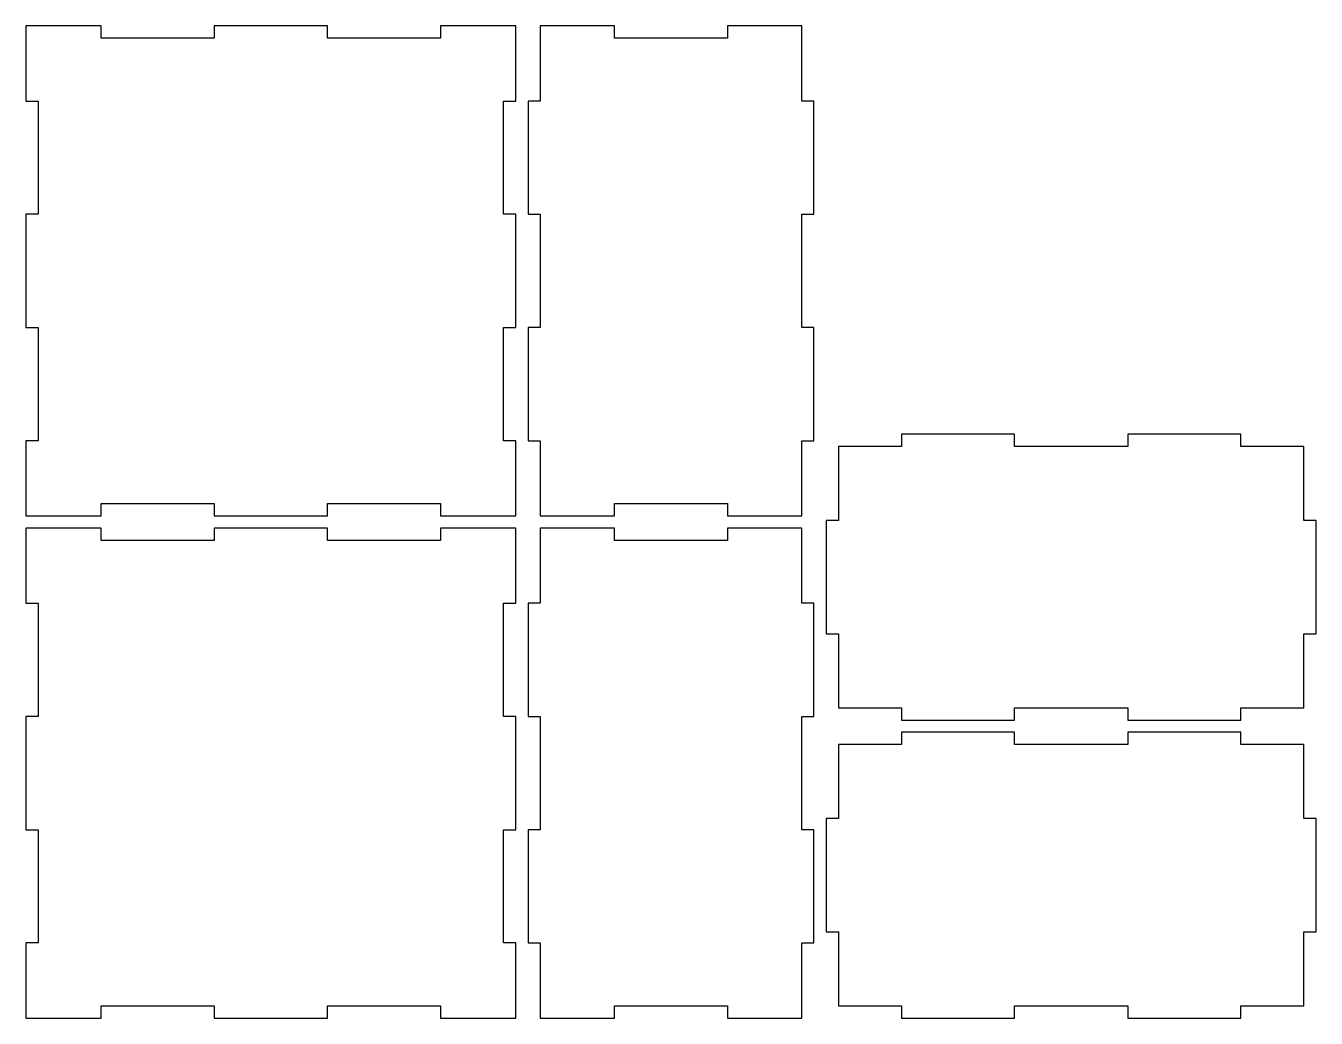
# Model space of a CAD drawing. Header units: millimetres. Extents: x 0 to 316, y 3 to 246.
import ezdxf

# ---------------------------------------------------------------- set-up
doc = ezdxf.new("R2010")
doc.units = ezdxf.units.MM

msp = doc.modelspace()

# ---------------------------------------------------------------- linework, layer by layer
at = {"layer": 'back_outsideCutPath'}
for p, q in [((0, 246), (0, 227.58615)), ((18.41385, 246), (0, 246)), ((18.41385, 243), (18.41385, 246)), ((73.86205, 246), (46.13795, 246)), ((46.13795, 246), (46.13795, 243)), ((73.86205, 243), (73.86205, 246)), ((120, 246), (101.58615, 246)), ((101.58615, 246), (101.58615, 243)), ((120, 227.58615), (120, 246)), ((46.13795, 243), (18.41385, 243)), ((101.58615, 243), (73.86205, 243)), ((0, 227.58615), (3, 227.58615)), ((3, 227.58615), (3, 199.86205)), ((117, 199.86205), (117, 227.58615)), ((117, 227.58615), (120, 227.58615)), ((3, 199.86205), (0, 199.86205)), ((0, 199.86205), (0, 172.13795)), ((120, 199.86205), (117, 199.86205)), ((120, 172.13795), (120, 199.86205)), ((0, 172.13795), (3, 172.13795)), ((3, 172.13795), (3, 144.41385)), ((117, 144.41385), (117, 172.13795)), ((117, 172.13795), (120, 172.13795)), ((3, 144.41385), (0, 144.41385)), ((0, 144.41385), (0, 126)), ((120, 144.41385), (117, 144.41385)), ((120, 126), (120, 144.41385)), ((18.41385, 126), (18.41385, 129)), ((18.41385, 129), (46.13795, 129)), ((46.13795, 129), (46.13795, 126)), ((73.86205, 126), (73.86205, 129)), ((73.86205, 129), (101.58615, 129)), ((101.58615, 129), (101.58615, 126)), ((0, 126), (18.41385, 126)), ((46.13795, 126), (73.86205, 126)), ((101.58615, 126), (120, 126))]:
    msp.add_line(p, q, dxfattribs=at)
at = {"layer": 'bottom_outsideCutPath'}
for p, q in [((242.13795, 146), (214.41385, 146)), ((214.41385, 146), (214.41385, 143)), ((242.13795, 143), (242.13795, 146)), ((297.58615, 146), (269.86205, 146)), ((269.86205, 146), (269.86205, 143)), ((297.58615, 143), (297.58615, 146)), ((199, 143), (199, 124.86205)), ((214.41385, 143), (199, 143)), ((269.86205, 143), (242.13795, 143)), ((313, 143), (297.58615, 143)), ((313, 124.86205), (313, 143)), ((199, 124.86205), (196, 124.86205)), ((196, 124.86205), (196, 97.13795)), ((316, 124.86205), (313, 124.86205)), ((316, 97.13795), (316, 124.86205)), ((196, 97.13795), (199, 97.13795)), ((199, 97.13795), (199, 79)), ((313, 79), (313, 97.13795)), ((313, 97.13795), (316, 97.13795)), ((199, 79), (214.41385, 79)), ((214.41385, 79), (214.41385, 76)), ((242.13795, 76), (242.13795, 79)), ((242.13795, 79), (269.86205, 79)), ((269.86205, 79), (269.86205, 76)), ((297.58615, 76), (297.58615, 79)), ((297.58615, 79), (313, 79)), ((214.41385, 76), (242.13795, 76)), ((269.86205, 76), (297.58615, 76))]:
    msp.add_line(p, q, dxfattribs=at)
at = {"layer": 'front_outsideCutPath'}
for p, q in [((0, 123), (0, 104.58615)), ((18.41385, 123), (0, 123)), ((18.41385, 120), (18.41385, 123)), ((73.86205, 123), (46.13795, 123)), ((46.13795, 123), (46.13795, 120)), ((73.86205, 120), (73.86205, 123)), ((120, 123), (101.58615, 123)), ((101.58615, 123), (101.58615, 120)), ((120, 104.58615), (120, 123)), ((46.13795, 120), (18.41385, 120)), ((101.58615, 120), (73.86205, 120)), ((0, 104.58615), (3, 104.58615)), ((3, 104.58615), (3, 76.86205)), ((117, 76.86205), (117, 104.58615)), ((117, 104.58615), (120, 104.58615)), ((3, 76.86205), (0, 76.86205)), ((0, 76.86205), (0, 49.13795)), ((120, 76.86205), (117, 76.86205)), ((120, 49.13795), (120, 76.86205)), ((0, 49.13795), (3, 49.13795)), ((3, 49.13795), (3, 21.41385)), ((117, 21.41385), (117, 49.13795)), ((117, 49.13795), (120, 49.13795)), ((3, 21.41385), (0, 21.41385)), ((0, 21.41385), (0, 3)), ((120, 21.41385), (117, 21.41385)), ((120, 3), (120, 21.41385)), ((18.41385, 3), (18.41385, 6)), ((18.41385, 6), (46.13795, 6)), ((46.13795, 6), (46.13795, 3)), ((73.86205, 3), (73.86205, 6)), ((73.86205, 6), (101.58615, 6)), ((101.58615, 6), (101.58615, 3)), ((0, 3), (18.41385, 3)), ((46.13795, 3), (73.86205, 3)), ((101.58615, 3), (120, 3))]:
    msp.add_line(p, q, dxfattribs=at)
at = {"layer": 'left_outsideCutPath'}
for p, q in [((126, 123), (126, 104.58615)), ((144.13795, 123), (126, 123)), ((144.13795, 120), (144.13795, 123)), ((190, 123), (171.86205, 123)), ((171.86205, 123), (171.86205, 120)), ((190, 104.58615), (190, 123)), ((171.86205, 120), (144.13795, 120)), ((126, 104.58615), (123, 104.58615)), ((123, 104.58615), (123, 76.86205)), ((193, 104.58615), (190, 104.58615)), ((193, 76.86205), (193, 104.58615)), ((123, 76.86205), (126, 76.86205)), ((126, 76.86205), (126, 49.13795)), ((190, 49.13795), (190, 76.86205)), ((190, 76.86205), (193, 76.86205)), ((126, 49.13795), (123, 49.13795)), ((123, 49.13795), (123, 21.41385)), ((193, 49.13795), (190, 49.13795)), ((193, 21.41385), (193, 49.13795)), ((123, 21.41385), (126, 21.41385)), ((126, 21.41385), (126, 3)), ((190, 3), (190, 21.41385)), ((190, 21.41385), (193, 21.41385)), ((144.13795, 3), (144.13795, 6)), ((144.13795, 6), (171.86205, 6)), ((171.86205, 6), (171.86205, 3)), ((126, 3), (144.13795, 3)), ((171.86205, 3), (190, 3))]:
    msp.add_line(p, q, dxfattribs=at)
at = {"layer": 'right_outsideCutPath'}
for p, q in [((126, 246), (126, 227.58615)), ((144.13795, 246), (126, 246)), ((144.13795, 243), (144.13795, 246)), ((190, 246), (171.86205, 246)), ((171.86205, 246), (171.86205, 243)), ((190, 227.58615), (190, 246)), ((171.86205, 243), (144.13795, 243)), ((126, 227.58615), (123, 227.58615)), ((123, 227.58615), (123, 199.86205)), ((193, 227.58615), (190, 227.58615)), ((193, 199.86205), (193, 227.58615)), ((123, 199.86205), (126, 199.86205)), ((126, 199.86205), (126, 172.13795)), ((190, 172.13795), (190, 199.86205)), ((190, 199.86205), (193, 199.86205)), ((126, 172.13795), (123, 172.13795)), ((123, 172.13795), (123, 144.41385)), ((193, 172.13795), (190, 172.13795)), ((193, 144.41385), (193, 172.13795)), ((123, 144.41385), (126, 144.41385)), ((126, 144.41385), (126, 126)), ((190, 126), (190, 144.41385)), ((190, 144.41385), (193, 144.41385)), ((144.13795, 126), (144.13795, 129)), ((144.13795, 129), (171.86205, 129)), ((171.86205, 129), (171.86205, 126)), ((126, 126), (144.13795, 126)), ((171.86205, 126), (190, 126))]:
    msp.add_line(p, q, dxfattribs=at)
at = {"layer": 'top_outsideCutPath'}
for p, q in [((242.13795, 73), (214.41385, 73)), ((214.41385, 73), (214.41385, 70)), ((242.13795, 70), (242.13795, 73)), ((297.58615, 73), (269.86205, 73)), ((269.86205, 73), (269.86205, 70)), ((297.58615, 70), (297.58615, 73)), ((199, 70), (199, 51.86205)), ((214.41385, 70), (199, 70)), ((269.86205, 70), (242.13795, 70)), ((313, 70), (297.58615, 70)), ((313, 51.86205), (313, 70)), ((199, 51.86205), (196, 51.86205)), ((196, 51.86205), (196, 24.13795)), ((316, 51.86205), (313, 51.86205)), ((316, 24.13795), (316, 51.86205)), ((196, 24.13795), (199, 24.13795)), ((199, 24.13795), (199, 6)), ((313, 6), (313, 24.13795)), ((313, 24.13795), (316, 24.13795)), ((199, 6), (214.41385, 6)), ((214.41385, 6), (214.41385, 3)), ((242.13795, 3), (242.13795, 6)), ((242.13795, 6), (269.86205, 6)), ((269.86205, 6), (269.86205, 3)), ((297.58615, 3), (297.58615, 6)), ((297.58615, 6), (313, 6)), ((214.41385, 3), (242.13795, 3)), ((269.86205, 3), (297.58615, 3))]:
    msp.add_line(p, q, dxfattribs=at)

doc.saveas('drawing.dxf')
